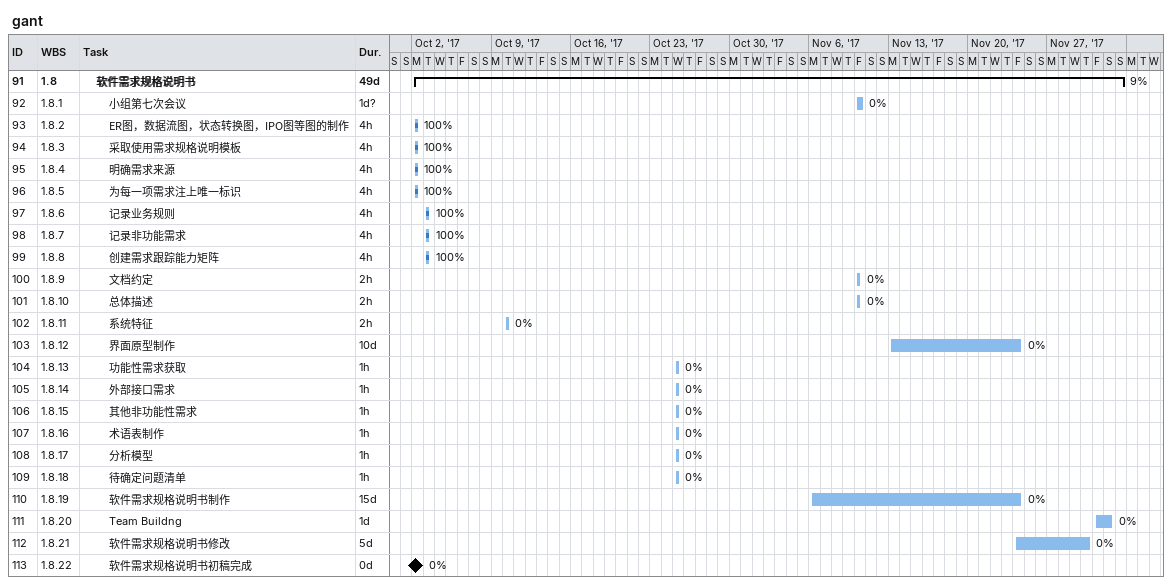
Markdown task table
gant

| ID | WBS | Task | Duration | Start | Finish | % complete |
|---|---|---|---|---|---|---|
| 91 | 1.8 | **软件需求规格说明书** | 49d | 2017-10-02 | 2017-12-03 | 9 |
| 92 | 1.8.1 | 小组第七次会议 | 1d? | 2017-11-10 | 2017-11-10 | 0 |
| 93 | 1.8.2 | ER图，数据流图，状态转换图，IPO图等图的制作 | 4h | 2017-10-02 | 2017-10-02 | 100 |
| 94 | 1.8.3 | 采取使用需求规格说明模板 | 4h | 2017-10-02 | 2017-10-02 | 100 |
| 95 | 1.8.4 | 明确需求来源 | 4h | 2017-10-02 | 2017-10-02 | 100 |
| 96 | 1.8.5 | 为每一项需求注上唯一标识 | 4h | 2017-10-02 | 2017-10-02 | 100 |
| 97 | 1.8.6 | 记录业务规则 | 4h | 2017-10-03 | 2017-10-03 | 100 |
| 98 | 1.8.7 | 记录非功能需求 | 4h | 2017-10-03 | 2017-10-03 | 100 |
| 99 | 1.8.8 | 创建需求跟踪能力矩阵 | 4h | 2017-10-03 | 2017-10-03 | 100 |
| 100 | 1.8.9 | 文档约定 | 2h | 2017-11-10 | 2017-11-10 | 0 |
| 101 | 1.8.10 | 总体描述 | 2h | 2017-11-10 | 2017-11-10 | 0 |
| 102 | 1.8.11 | 系统特征 | 2h | 2017-10-10 | 2017-10-10 | 0 |
| 103 | 1.8.12 | 界面原型制作 | 10d | 2017-11-13 | 2017-11-24 | 0 |
| 104 | 1.8.13 | 功能性需求获取 | 1h | 2017-10-25 | 2017-10-25 | 0 |
| 105 | 1.8.14 | 外部接口需求 | 1h | 2017-10-25 | 2017-10-25 | 0 |
| 106 | 1.8.15 | 其他非功能性需求 | 1h | 2017-10-25 | 2017-10-25 | 0 |
| 107 | 1.8.16 | 术语表制作 | 1h | 2017-10-25 | 2017-10-25 | 0 |
| 108 | 1.8.17 | 分析模型 | 1h | 2017-10-25 | 2017-10-25 | 0 |
| 109 | 1.8.18 | 待确定问题清单 | 1h | 2017-10-25 | 2017-10-25 | 0 |
| 110 | 1.8.19 | 软件需求规格说明书制作 | 15d | 2017-11-06 | 2017-11-24 | 0 |
| 111 | 1.8.20 | Team Buildng | 1d | 2017-12-01 | 2017-12-02 | 0 |
| 112 | 1.8.21 | 软件需求规格说明书修改 | 5d | 2017-11-24 | 2017-11-30 | 0 |
| 113 | 1.8.22 | 软件需求规格说明书初稿完成 | 0d | 2017-10-02 | 2017-10-02 | 0 |
